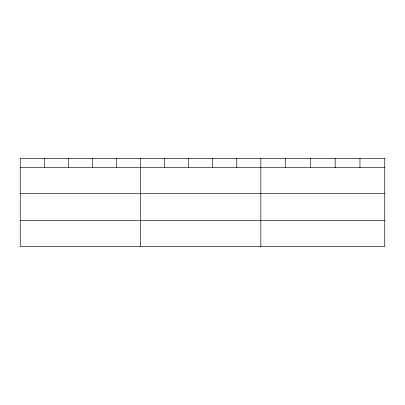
<?xml version="1.0" encoding="UTF-8"?>
<svg xmlns="http://www.w3.org/2000/svg" width="405" height="405" viewBox="0 0 405 405"><rect width="100%" height="100%" fill="white"/><g stroke="black" fill="none" stroke-linecap="round" stroke-linejoin="round"><path stroke-width="0.61" d="M20.25 167.695L384.75 167.695M20.25 193.696L384.75 193.696M20.25 220.482L384.75 220.482M359.964 158.517L359.964 167.695M335.178 158.517L335.178 167.695M310.392 158.517L310.392 167.695M285.606 158.517L285.606 167.695M260.82 158.517L260.82 246.483M236.763 158.517L236.763 167.695M212.706 158.517L212.706 167.695M188.649 158.517L188.649 167.695M164.592 158.517L164.592 167.695M140.535 158.517L140.535 246.483M116.478 158.517L116.478 167.695M92.421 158.517L92.421 167.695M68.364 158.517L68.364 167.695M44.307 158.517L44.307 167.695M384.75 158.517L20.25 158.517L20.25 246.483L384.75 246.483L384.75 158.517"/></g></svg>
